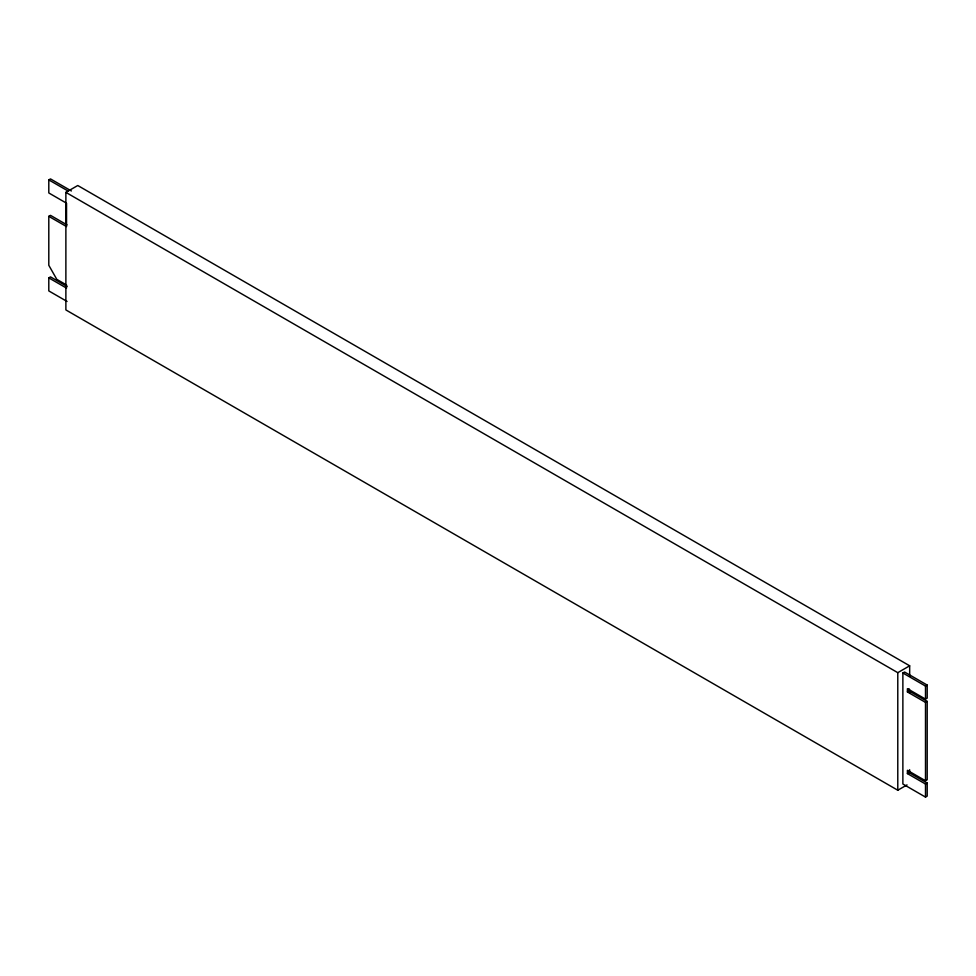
<?xml version="1.0" encoding="UTF-8"?>
<svg xmlns="http://www.w3.org/2000/svg" width="976" height="976" viewBox="0 0 976 976"><rect width="100%" height="100%" fill="white"/><g stroke="black" fill="none" stroke-linecap="round" stroke-linejoin="round"><path stroke-width="1.46" d="M67.063 301.462L48.8 290.921L48.8 277.867L66.539 288.103L66.539 284.98L56.791 279.356L48.8 265.289L48.8 216.343L66.539 226.578L66.539 203.203L48.8 192.955L48.8 179.889L50.496 178.913L71.37 190.967M907.021 784.899L897.786 790.231L65.88 309.929L65.88 192.37L77.763 185.513L909.669 665.803L909.669 676.356M48.8 216.343L50.496 215.354L66.966 224.87M48.8 277.867L50.496 276.879L66.966 286.395M65.88 192.37L897.786 672.671L909.669 665.803M902.873 672.989L904.581 672.013L927.2 685.079L927.2 698.133L925.504 699.121L907.399 688.666L907.399 691.935L925.504 702.378L927.2 701.402L927.2 779.775L925.504 780.751L907.399 770.308L907.399 773.578L925.504 784.021L927.2 783.045L927.2 796.111L925.504 797.087L902.873 784.021L902.873 672.989L925.504 686.055L927.2 685.079M907.399 691.935L909.095 690.959L927.2 701.402M907.399 773.578L909.095 772.589L927.2 783.045M48.8 179.889L68.369 191.186M925.504 686.055L925.504 699.121M925.504 702.378L925.504 780.751M925.504 784.021L925.504 797.087M909.669 689.922L909.669 692.936M909.669 769.808L909.669 772.821M909.095 688.775L909.095 690.959M909.095 770.418L909.095 772.589M897.786 672.671L897.786 790.231"/></g></svg>
